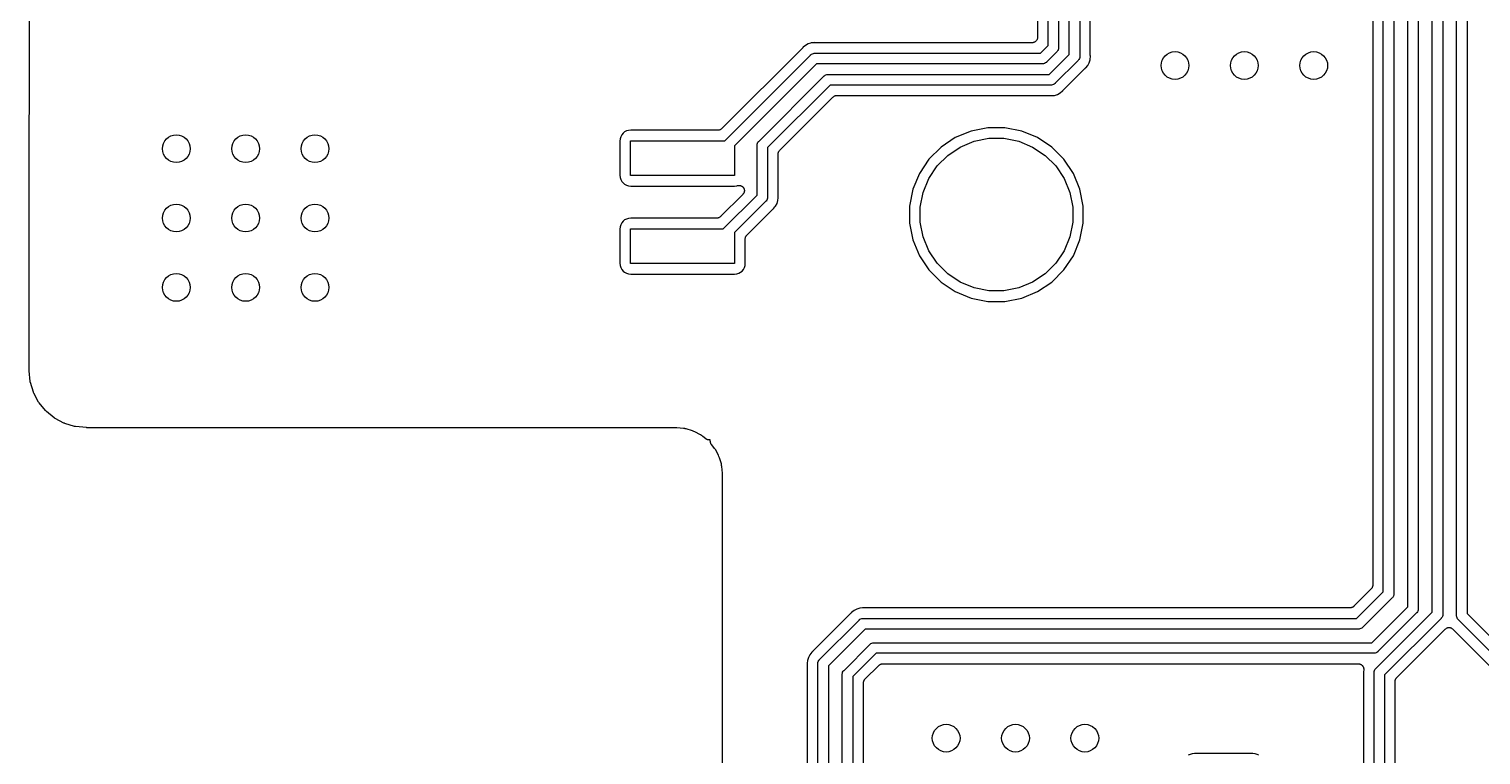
# Model space of a CAD drawing. Extents: x 0.48 to 2.43, y -7.79 to -4.85.
# Drawn here: x 0.479 to 1.304, y -6.517 to -6.105 of the extents above; entities that cross this region are included whole.
import ezdxf

# ---------------------------------------------------------------- set-up
doc = ezdxf.new("R2010")
doc.units = 0
doc.header["$MEASUREMENT"] = 0
doc.layers.add('BLACK', color=7, linetype='CONTINUOUS')

msp = doc.modelspace()

# ---------------------------------------------------------------- linework, layer by layer
at = {"layer": 'BLACK', "linetype": 'CONTINUOUS'}
for p, q in [((1.05183, -5.68194), (1.05183, -6.11005)), ((1.05783, -6.11471), (1.05783, -5.6815)), ((1.06383, -5.6826), (1.06383, -6.11581)), ((1.06983, -6.11968), (1.06983, -5.68912)), ((1.07583, -5.69022), (1.07583, -6.12078)), ((1.08183, -6.12033), (1.08183, -5.86108)), ((1.28976, -6.43828), (1.28976, -5.94908)), ((1.29576, -5.95017), (1.29576, -6.43719)), ((1.27589, -6.43641), (1.27589, -5.99046)), ((1.28189, -5.98936), (1.28189, -6.4375)), ((1.26201, -6.43331), (1.26201, -6.00919)), ((1.26801, -6.0081), (1.26801, -6.4344)), ((1.24214, -6.03262), (1.24214, -6.42106)), ((1.24814, -6.42478), (1.24814, -6.02889)), ((1.25414, -6.0278), (1.25414, -6.42588)), ((0.479425, -6.22047), (0.479626, -6.0687)), ((0.920173, -6.11453), (0.918802, -6.11565)), ((0.921736, -6.11369), (0.920173, -6.11453)), ((0.923029, -6.1133), (0.921736, -6.11369)), ((0.923433, -6.11318), (0.923029, -6.1133)), ((0.924898, -6.11303), (0.923433, -6.11318)), ((0.924902, -6.11303), (0.924898, -6.11303)), ((0.925197, -6.113), (0.924902, -6.11303)), ((0.925492, -6.11303), (0.925197, -6.113)), ((0.925618, -6.11303), (0.925492, -6.11303)), ((0.925744, -6.11305), (0.925618, -6.11303)), ((0.925786, -6.11305), (0.925744, -6.11305)), ((1.04883, -6.11305), (0.925786, -6.11305)), ((1.04912, -6.11302), (1.04883, -6.11305)), ((1.0494, -6.11299), (1.04912, -6.11302)), ((1.04941, -6.11299), (1.0494, -6.11299)), ((1.04942, -6.11299), (1.04941, -6.11299)), ((1.04969, -6.11291), (1.04942, -6.11299)), ((1.04996, -6.11283), (1.04969, -6.11291)), ((1.04997, -6.11282), (1.04996, -6.11283)), ((1.04998, -6.11282), (1.04997, -6.11282)), ((1.05023, -6.11269), (1.04998, -6.11282)), ((1.05048, -6.11256), (1.05023, -6.11269)), ((1.05049, -6.11255), (1.05048, -6.11255)), ((1.05048, -6.11255), (1.05048, -6.11256)), ((1.05071, -6.11237), (1.05049, -6.11255)), ((1.05093, -6.11219), (1.05071, -6.11237)), ((1.05094, -6.11218), (1.05093, -6.11219)), ((1.05095, -6.11218), (1.05094, -6.11218)), ((1.05113, -6.11196), (1.05095, -6.11218)), ((1.05131, -6.11174), (1.05113, -6.11196)), ((1.05132, -6.11172), (1.05131, -6.11173)), ((1.05131, -6.11173), (1.05131, -6.11174)), ((1.05146, -6.11148), (1.05132, -6.11172)), ((1.05159, -6.11123), (1.05146, -6.11148)), ((1.0516, -6.11121), (1.05159, -6.11122)), ((1.05159, -6.11122), (1.05159, -6.11123)), ((1.05168, -6.11094), (1.0516, -6.11121)), ((1.05177, -6.11067), (1.05168, -6.11094)), ((1.0518, -6.11037), (1.05177, -6.11065)), ((1.05177, -6.11065), (1.05177, -6.11066)), ((1.05177, -6.11066), (1.05177, -6.11067)), ((1.05183, -6.11009), (1.0518, -6.11037)), ((1.05183, -6.11005), (1.05183, -6.11007)), ((1.05183, -6.11007), (1.05183, -6.11007)), ((1.05183, -6.11007), (1.05183, -6.11007)), ((1.05183, -6.11007), (1.05183, -6.11009)), ((1.0535, -6.11905), (1.05783, -6.11471)), ((0.918416, -6.1161), (0.872738, -6.16178)), ((0.874301, -6.1687), (0.922971, -6.12003)), ((0.918496, -6.116), (0.918416, -6.1161)), ((0.918587, -6.11591), (0.918496, -6.116)), ((0.918614, -6.11588), (0.918587, -6.11591)), ((0.918802, -6.11565), (0.918614, -6.11588)), ((0.922971, -6.12003), (0.923065, -6.11992)), ((0.923065, -6.11992), (0.923313, -6.11971)), ((0.923313, -6.11971), (0.923522, -6.11954)), ((0.923522, -6.11954), (0.924043, -6.11926)), ((0.924043, -6.11926), (0.924609, -6.11909)), ((0.924043, -6.11926), (0.924043, -6.11926)), ((0.924609, -6.11909), (0.92505, -6.11905)), ((0.92505, -6.11905), (0.925197, -6.11903)), ((0.92505, -6.11905), (0.92505, -6.11905)), ((0.925197, -6.11903), (0.925344, -6.11905)), ((0.925344, -6.11905), (1.0535, -6.11905)), ((1.06285, -6.11818), (1.05696, -6.12406)), ((1.05847, -6.13105), (1.06983, -6.11968)), ((1.07485, -6.12315), (1.06194, -6.13606)), ((1.06297, -6.11808), (1.06285, -6.11818)), ((1.06327, -6.11771), (1.06297, -6.11808)), ((1.06334, -6.11763), (1.06327, -6.11771)), ((1.06362, -6.11711), (1.06334, -6.11763)), ((1.06379, -6.11654), (1.06362, -6.11711)), ((1.06362, -6.11711), (1.06362, -6.11711)), ((1.06383, -6.1161), (1.06379, -6.11654)), ((1.06383, -6.11581), (1.06385, -6.11595)), ((1.06385, -6.11595), (1.06383, -6.1161)), ((1.06383, -6.1161), (1.06383, -6.1161)), ((1.07497, -6.12305), (1.07485, -6.12315)), ((1.0752, -6.12277), (1.07497, -6.12305)), ((1.07534, -6.1226), (1.0752, -6.12277)), ((1.07562, -6.12208), (1.07534, -6.1226)), ((1.07579, -6.12151), (1.07562, -6.12208)), ((1.07562, -6.12208), (1.07562, -6.12208)), ((1.07583, -6.12107), (1.07579, -6.12151)), ((1.07583, -6.12078), (1.07585, -6.12092)), ((1.07585, -6.12092), (1.07583, -6.12107)), ((1.07583, -6.12107), (1.07583, -6.12107)), ((1.08119, -6.12438), (1.0817, -6.12269)), ((1.0817, -6.12269), (1.08178, -6.12193)), ((1.08178, -6.12193), (1.08185, -6.12122)), ((1.08178, -6.12193), (1.08178, -6.12193)), ((1.08185, -6.12046), (1.08183, -6.12033)), ((1.08185, -6.12059), (1.08185, -6.12046)), ((1.08185, -6.12063), (1.08185, -6.12059)), ((1.08188, -6.12092), (1.08185, -6.12063)), ((1.08185, -6.12122), (1.08188, -6.12092)), ((1.08185, -6.12122), (1.08185, -6.12122)), ((0.926439, -6.12505), (0.879921, -6.17157)), ((1.05459, -6.12505), (0.926439, -6.12505)), ((0.930864, -6.13182), (0.931207, -6.13154)), ((0.931207, -6.13154), (0.931322, -6.13148)), ((0.931322, -6.13148), (0.931728, -6.13126)), ((0.931728, -6.13126), (0.932293, -6.13109)), ((0.932293, -6.13109), (0.932734, -6.13105)), ((0.932734, -6.13105), (0.932735, -6.13105)), ((0.932735, -6.13105), (0.932882, -6.13103)), ((0.932882, -6.13103), (0.933029, -6.13105)), ((0.933029, -6.13105), (1.05847, -6.13105)), ((1.05474, -6.12506), (1.05459, -6.12505)), ((1.05489, -6.12505), (1.05474, -6.12506)), ((1.05533, -6.125), (1.05489, -6.12505)), ((1.05489, -6.12505), (1.05489, -6.12505)), ((1.05589, -6.12483), (1.05533, -6.125)), ((1.05641, -6.12455), (1.05589, -6.12483)), ((1.05687, -6.12418), (1.05641, -6.12455)), ((1.05696, -6.12406), (1.05687, -6.12418)), ((1.06649, -6.13999), (1.07878, -6.1277)), ((1.07878, -6.1277), (1.07881, -6.12767)), ((1.07881, -6.12767), (1.07891, -6.1276)), ((1.07891, -6.1276), (1.079, -6.12751)), ((1.079, -6.12751), (1.07923, -6.12732)), ((1.07923, -6.12732), (1.08035, -6.12595)), ((1.08035, -6.12595), (1.08119, -6.12438)), ((0.893652, -6.16903), (0.930656, -6.13203)), ((0.934124, -6.13705), (0.898669, -6.1725)), ((0.930656, -6.13203), (0.93075, -6.13192)), ((0.93075, -6.13192), (0.930864, -6.13182)), ((0.930864, -6.13182), (0.930864, -6.13182)), ((1.05956, -6.13705), (0.934124, -6.13705)), ((1.05971, -6.13706), (1.05956, -6.13705)), ((1.05986, -6.13705), (1.05971, -6.13706)), ((1.0603, -6.137), (1.05986, -6.13705)), ((1.05986, -6.13705), (1.05986, -6.13705)), ((1.06086, -6.13683), (1.0603, -6.137)), ((1.06138, -6.13655), (1.06086, -6.13683)), ((1.06184, -6.13618), (1.06138, -6.13655)), ((1.06194, -6.13606), (1.06184, -6.13618)), ((0.905548, -6.17411), (0.935731, -6.14393)), ((0.935731, -6.14393), (0.935738, -6.14392)), ((0.935738, -6.14392), (0.935738, -6.14392)), ((0.935738, -6.14392), (0.935739, -6.14392)), ((0.935739, -6.14392), (0.935761, -6.1439)), ((0.935761, -6.1439), (0.93598, -6.14372)), ((0.93598, -6.14372), (0.936192, -6.14355)), ((0.936192, -6.14355), (0.936206, -6.14354)), ((0.936206, -6.14354), (0.936218, -6.14353)), ((0.936218, -6.14353), (0.936465, -6.1434)), ((0.936465, -6.1434), (0.936709, -6.14327)), ((0.936709, -6.14327), (0.936724, -6.14327)), ((0.936724, -6.14327), (0.936738, -6.14326)), ((0.936738, -6.14326), (0.937003, -6.14319)), ((0.937003, -6.14319), (0.937269, -6.1431)), ((0.937269, -6.1431), (0.937285, -6.1431)), ((0.937285, -6.1431), (0.9373, -6.1431)), ((0.9373, -6.1431), (0.937575, -6.14307)), ((0.937575, -6.14307), (0.937852, -6.14305)), ((0.937852, -6.14305), (1.05912, -6.14305)), ((1.05912, -6.14305), (1.05916, -6.14305)), ((1.05916, -6.14305), (1.05929, -6.14306)), ((1.05929, -6.14306), (1.05942, -6.14306)), ((1.05942, -6.14306), (1.05971, -6.14309)), ((1.05971, -6.14309), (1.06001, -6.14306)), ((1.06001, -6.14306), (1.06147, -6.14292)), ((1.06001, -6.14306), (1.06001, -6.14306)), ((1.06147, -6.14292), (1.06317, -6.1424)), ((1.06317, -6.1424), (1.06473, -6.14157)), ((1.06473, -6.14157), (1.0661, -6.14044)), ((1.0661, -6.14044), (1.06629, -6.14021)), ((1.06629, -6.14021), (1.06632, -6.14018)), ((1.06632, -6.14018), (1.06641, -6.14009)), ((1.06641, -6.14009), (1.06649, -6.13999)), ((0.816603, -6.16444), (0.815853, -6.16535)), ((0.817517, -6.16369), (0.816603, -6.16444)), ((0.818559, -6.16313), (0.817517, -6.16369)), ((0.81969, -6.16279), (0.818559, -6.16313)), ((0.821014, -6.16266), (0.81969, -6.16279)), ((0.870616, -6.16266), (0.821014, -6.16266)), ((0.870891, -6.16263), (0.870616, -6.16266)), ((0.871168, -6.16261), (0.870891, -6.16263)), ((0.871183, -6.1626), (0.871168, -6.16261)), ((0.871199, -6.1626), (0.871183, -6.1626)), ((0.871465, -6.16252), (0.871199, -6.1626)), ((0.87173, -6.16244), (0.871465, -6.16252)), ((0.871744, -6.16244), (0.87173, -6.16244)), ((0.87176, -6.16243), (0.871744, -6.16244)), ((0.872004, -6.1623), (0.87176, -6.16243)), ((0.87225, -6.16217), (0.872004, -6.1623)), ((0.872263, -6.16216), (0.87225, -6.16217)), ((0.872276, -6.16216), (0.872263, -6.16216)), ((0.87249, -6.16198), (0.872276, -6.16216)), ((0.872708, -6.16181), (0.87249, -6.16198)), ((0.87273, -6.16179), (0.872708, -6.16181)), ((0.872738, -6.16178), (0.87273, -6.16179)), ((0.87273, -6.16179), (0.87273, -6.16179)), ((0.87273, -6.16179), (0.87273, -6.16179)), ((1.01416, -6.16322), (1.00519, -6.16693)), ((1.02369, -6.16132), (1.01416, -6.16322)), ((1.0334, -6.16132), (1.02369, -6.16132)), ((1.04293, -6.16322), (1.0334, -6.16132)), ((1.0519, -6.16693), (1.04293, -6.16322)), ((0.814953, -6.16752), (0.814823, -6.16885)), ((0.814823, -6.16885), (0.814823, -6.18824)), ((0.815296, -6.16639), (0.814953, -6.16752)), ((0.815853, -6.16535), (0.815296, -6.16639)), ((0.820866, -6.18839), (0.820866, -6.1687)), ((0.820866, -6.1687), (0.874301, -6.1687)), ((0.879921, -6.17157), (0.879921, -6.18839)), ((0.892655, -6.17126), (0.892674, -6.17106)), ((0.892669, -6.17141), (0.892655, -6.17126)), ((0.892669, -6.19954), (0.892669, -6.17141)), ((0.892674, -6.17106), (0.892713, -6.17067)), ((0.892713, -6.17067), (0.892884, -6.17011)), ((0.892884, -6.17011), (0.893163, -6.16959)), ((0.893163, -6.16959), (0.893538, -6.16913)), ((0.893538, -6.16913), (0.893652, -6.16903)), ((0.898669, -6.1725), (0.898669, -6.20064)), ((0.997112, -6.17233), (0.990244, -6.1792)), ((1.00519, -6.16693), (0.997112, -6.17233)), ((1.00094, -6.17699), (1.00803, -6.17225)), ((1.00803, -6.17225), (1.01591, -6.16899)), ((1.01591, -6.16899), (1.02428, -6.16732)), ((1.02428, -6.16732), (1.03281, -6.16732)), ((1.03281, -6.16732), (1.04118, -6.16899)), ((1.04118, -6.16899), (1.04906, -6.17225)), ((1.04906, -6.17225), (1.05615, -6.17699)), ((1.05997, -6.17233), (1.0519, -6.16693)), ((1.06684, -6.1792), (1.05997, -6.17233)), ((0.904669, -6.17622), (0.90467, -6.17619)), ((0.904669, -6.17623), (0.904669, -6.17622)), ((0.904669, -6.17622), (0.904669, -6.17622)), ((0.904669, -6.17622), (0.904669, -6.17622)), ((0.904669, -6.2002), (0.904669, -6.17623)), ((0.90467, -6.17619), (0.904701, -6.17591)), ((0.904701, -6.17591), (0.904728, -6.17564)), ((0.904728, -6.17564), (0.904733, -6.17562)), ((0.904733, -6.17562), (0.904735, -6.17561)), ((0.904735, -6.17561), (0.904818, -6.17534)), ((0.904818, -6.17534), (0.9049, -6.17508)), ((0.9049, -6.17508), (0.904907, -6.17506)), ((0.904907, -6.17506), (0.904912, -6.17505)), ((0.904912, -6.17505), (0.905045, -6.17481)), ((0.905045, -6.17481), (0.905176, -6.17456)), ((0.905176, -6.17456), (0.905186, -6.17455)), ((0.905186, -6.17455), (0.905194, -6.17454)), ((0.905194, -6.17454), (0.905371, -6.17432)), ((0.905371, -6.17432), (0.905548, -6.17411)), ((0.990244, -6.1792), (0.984848, -6.18727)), ((0.994905, -6.18302), (1.00094, -6.17699)), ((1.05615, -6.17699), (1.06218, -6.18302)), ((1.07224, -6.18727), (1.06684, -6.1792)), ((0.814823, -6.18824), (0.814953, -6.18956)), ((0.879921, -6.18839), (0.820866, -6.18839)), ((0.984848, -6.18727), (0.981131, -6.19625)), ((0.990165, -6.19012), (0.994905, -6.18302)), ((1.06218, -6.18302), (1.06692, -6.19012)), ((1.07596, -6.19625), (1.07224, -6.18727)), ((0.814953, -6.18956), (0.815296, -6.19069)), ((0.815296, -6.19069), (0.815853, -6.19174)), ((0.815853, -6.19174), (0.816603, -6.19265)), ((0.816603, -6.19265), (0.817517, -6.1934)), ((0.817517, -6.1934), (0.818559, -6.19396)), ((0.818559, -6.19396), (0.81969, -6.1943)), ((0.81969, -6.1943), (0.821014, -6.19443)), ((0.821014, -6.19443), (0.879774, -6.19443)), ((0.879774, -6.19443), (0.881097, -6.1943)), ((0.881097, -6.1943), (0.881597, -6.19415)), ((0.881597, -6.19415), (0.881637, -6.19414)), ((0.881637, -6.19414), (0.881778, -6.19411)), ((0.881778, -6.19411), (0.881916, -6.19407)), ((0.881916, -6.19407), (0.882065, -6.19406)), ((0.882065, -6.19406), (0.882213, -6.19403)), ((0.882213, -6.19403), (0.882356, -6.19403)), ((0.882356, -6.19403), (0.882499, -6.19402)), ((0.882499, -6.19402), (0.882648, -6.19403)), ((0.882648, -6.19403), (0.882798, -6.19404)), ((0.882798, -6.19404), (0.882939, -6.19407)), ((0.882939, -6.19407), (0.883081, -6.19408)), ((0.883081, -6.19408), (0.883224, -6.19413)), ((0.883224, -6.19413), (0.883371, -6.19416)), ((0.883371, -6.19416), (0.883503, -6.19421)), ((0.883503, -6.19421), (0.88364, -6.19426)), ((0.88364, -6.19426), (0.883771, -6.19433)), ((0.883771, -6.19433), (0.88391, -6.19439)), ((0.88391, -6.19439), (0.884028, -6.19447)), ((0.884028, -6.19447), (0.884154, -6.19454)), ((0.884154, -6.19454), (0.884269, -6.19463)), ((0.884269, -6.19463), (0.884393, -6.19472)), ((0.884393, -6.19472), (0.884494, -6.19482)), ((0.884494, -6.19482), (0.884604, -6.19491)), ((0.884604, -6.19491), (0.884698, -6.19503)), ((0.884698, -6.19503), (0.884803, -6.19514)), ((0.884803, -6.19514), (0.884882, -6.19526)), ((0.884882, -6.19526), (0.884972, -6.19537)), ((0.884972, -6.19537), (0.885043, -6.1955)), ((0.885043, -6.1955), (0.885125, -6.19562)), ((0.885125, -6.19562), (0.885178, -6.19576)), ((0.885178, -6.19576), (0.885245, -6.19588)), ((0.885245, -6.19588), (0.885288, -6.19603)), ((0.885288, -6.19603), (0.885345, -6.19617)), ((0.885345, -6.19617), (0.885372, -6.19631)), ((0.885372, -6.19631), (0.885413, -6.19645)), ((0.885423, -6.19747), (0.885409, -6.19761)), ((0.885413, -6.19645), (0.885427, -6.19659)), ((0.885452, -6.19733), (0.885423, -6.19747)), ((0.885427, -6.19659), (0.885455, -6.19674)), ((0.885453, -6.19718), (0.885452, -6.19733)), ((0.885468, -6.19703), (0.885453, -6.19718)), ((0.885455, -6.19674), (0.885454, -6.19689)), ((0.885454, -6.19689), (0.885468, -6.19703)), ((0.981131, -6.19625), (0.979236, -6.20577)), ((0.986901, -6.198), (0.990165, -6.19012)), ((1.06692, -6.19012), (1.07019, -6.198)), ((1.07785, -6.20577), (1.07596, -6.19625)), ((0.884589, -6.19914), (0.87195, -6.21178)), ((0.873513, -6.2187), (0.892669, -6.19954)), ((0.897686, -6.20301), (0.879921, -6.22078)), ((0.88468, -6.19903), (0.884589, -6.19914)), ((0.884782, -6.19893), (0.88468, -6.19903)), ((0.884866, -6.1988), (0.884782, -6.19893)), ((0.884961, -6.19869), (0.884866, -6.1988)), ((0.885029, -6.19856), (0.884961, -6.19869)), ((0.885109, -6.19844), (0.885029, -6.19856)), ((0.885166, -6.1983), (0.885109, -6.19844)), ((0.885237, -6.19817), (0.885166, -6.1983)), ((0.885279, -6.19803), (0.885237, -6.19817)), ((0.885335, -6.1979), (0.885279, -6.19803)), ((0.885365, -6.19775), (0.885335, -6.1979)), ((0.885409, -6.19761), (0.885365, -6.19775)), ((0.897801, -6.20292), (0.897686, -6.20301)), ((0.898176, -6.20246), (0.897801, -6.20292)), ((0.898454, -6.20194), (0.898176, -6.20246)), ((0.898626, -6.20138), (0.898454, -6.20194)), ((0.898669, -6.20093), (0.898626, -6.20138)), ((0.898669, -6.20064), (0.898684, -6.20079)), ((0.898684, -6.20079), (0.898669, -6.20093)), ((0.902831, -6.20625), (0.903189, -6.20581)), ((0.903189, -6.20581), (0.904024, -6.20425)), ((0.904024, -6.20425), (0.904539, -6.20255)), ((0.904539, -6.20255), (0.904684, -6.20108)), ((0.904682, -6.20032), (0.904669, -6.2002)), ((0.90468, -6.20045), (0.904682, -6.20032)), ((0.904684, -6.20049), (0.90468, -6.20045)), ((0.904713, -6.20079), (0.904684, -6.20049)), ((0.904684, -6.20108), (0.904713, -6.20079)), ((0.904684, -6.20108), (0.904684, -6.20108)), ((0.979236, -6.20577), (0.979236, -6.21549)), ((0.985236, -6.20636), (0.986901, -6.198)), ((1.07019, -6.198), (1.07185, -6.20636)), ((1.07785, -6.21549), (1.07785, -6.20577)), ((0.817517, -6.21369), (0.816603, -6.21444)), ((0.818559, -6.21313), (0.817517, -6.21369)), ((0.81969, -6.21279), (0.818559, -6.21313)), ((0.821014, -6.21266), (0.81969, -6.21279)), ((0.869829, -6.21266), (0.821014, -6.21266)), ((0.870104, -6.21263), (0.869829, -6.21266)), ((0.870381, -6.21261), (0.870104, -6.21263)), ((0.870396, -6.2126), (0.870381, -6.21261)), ((0.870412, -6.2126), (0.870396, -6.2126)), ((0.870677, -6.21252), (0.870412, -6.2126)), ((0.870943, -6.21244), (0.870677, -6.21252)), ((0.870957, -6.21244), (0.870943, -6.21244)), ((0.870972, -6.21243), (0.870957, -6.21244)), ((0.871216, -6.2123), (0.870972, -6.21243)), ((0.871463, -6.21217), (0.871216, -6.2123)), ((0.871475, -6.21216), (0.871463, -6.21217)), ((0.871489, -6.21216), (0.871475, -6.21216)), ((0.871702, -6.21198), (0.871489, -6.21216)), ((0.87192, -6.21181), (0.871702, -6.21198)), ((0.871942, -6.21179), (0.87192, -6.21181)), ((0.871943, -6.21179), (0.871942, -6.21179)), ((0.87195, -6.21178), (0.871943, -6.21179)), ((0.871943, -6.21179), (0.871943, -6.21179)), ((0.886844, -6.22234), (0.901617, -6.20757)), ((0.901617, -6.20757), (0.901647, -6.20754)), ((0.901647, -6.20754), (0.901746, -6.20746)), ((0.901746, -6.20746), (0.901835, -6.20737)), ((0.901835, -6.20737), (0.902064, -6.20718)), ((0.902064, -6.20718), (0.902252, -6.20695)), ((0.902252, -6.20695), (0.902254, -6.20695)), ((0.902254, -6.20695), (0.90283, -6.20625)), ((0.90283, -6.20625), (0.902831, -6.20625)), ((0.985236, -6.2149), (0.985236, -6.20636)), ((1.07185, -6.20636), (1.07185, -6.2149)), ((0.479425, -6.29896), (0.479425, -6.22047)), ((0.479425, -6.22047), (0.479425, -6.22047)), ((0.479425, -6.22047), (0.479425, -6.22047)), ((0.814953, -6.21752), (0.814823, -6.21885)), ((0.814823, -6.21885), (0.814823, -6.23824)), ((0.815296, -6.21639), (0.814953, -6.21752)), ((0.815853, -6.21535), (0.815296, -6.21639)), ((0.816603, -6.21444), (0.815853, -6.21535)), ((0.820866, -6.23839), (0.820866, -6.2187)), ((0.820866, -6.2187), (0.873513, -6.2187)), ((0.879921, -6.22078), (0.879921, -6.23839)), ((0.979236, -6.21549), (0.981131, -6.22501)), ((0.986901, -6.22326), (0.985236, -6.2149)), ((1.07185, -6.2149), (1.07019, -6.22326)), ((1.07596, -6.22501), (1.07785, -6.21549)), ((0.885965, -6.22442), (0.885996, -6.22414)), ((0.885965, -6.22445), (0.885965, -6.22442)), ((0.885965, -6.22446), (0.885965, -6.22445)), ((0.885965, -6.22445), (0.885965, -6.22445)), ((0.885965, -6.22445), (0.885965, -6.22445)), ((0.885965, -6.23824), (0.885965, -6.22446)), ((0.885996, -6.22414), (0.886024, -6.22387)), ((0.886024, -6.22387), (0.886029, -6.22385)), ((0.886029, -6.22385), (0.88603, -6.22384)), ((0.88603, -6.22384), (0.886114, -6.22358)), ((0.886114, -6.22358), (0.886195, -6.22331)), ((0.886195, -6.22331), (0.886203, -6.2233)), ((0.886203, -6.2233), (0.886207, -6.22328)), ((0.886207, -6.22328), (0.88634, -6.22304)), ((0.88634, -6.22304), (0.886472, -6.22279)), ((0.886472, -6.22279), (0.886482, -6.22278)), ((0.886482, -6.22278), (0.886489, -6.22277)), ((0.886489, -6.22277), (0.886667, -6.22256)), ((0.886667, -6.22256), (0.886844, -6.22234)), ((0.981131, -6.22501), (0.984848, -6.23399)), ((0.990165, -6.23114), (0.986901, -6.22326)), ((1.07019, -6.22326), (1.06692, -6.23114)), ((1.07224, -6.23399), (1.07596, -6.22501)), ((0.814823, -6.23824), (0.814953, -6.23956)), ((0.879921, -6.23839), (0.820866, -6.23839)), ((0.885834, -6.23956), (0.885965, -6.23824)), ((0.984848, -6.23399), (0.990244, -6.24206)), ((0.994905, -6.23824), (0.990165, -6.23114)), ((1.00094, -6.24427), (0.994905, -6.23824)), ((1.06218, -6.23824), (1.05615, -6.24427)), ((1.06692, -6.23114), (1.06218, -6.23824)), ((1.06684, -6.24206), (1.07224, -6.23399)), ((0.814953, -6.23956), (0.815296, -6.24069)), ((0.815296, -6.24069), (0.815853, -6.24174)), ((0.815853, -6.24174), (0.816603, -6.24265)), ((0.816603, -6.24265), (0.817517, -6.2434)), ((0.817517, -6.2434), (0.818559, -6.24396)), ((0.818559, -6.24396), (0.81969, -6.2443)), ((0.81969, -6.2443), (0.821014, -6.24443)), ((0.821014, -6.24443), (0.879774, -6.24443)), ((0.879774, -6.24443), (0.881098, -6.2443)), ((0.881098, -6.2443), (0.882229, -6.24396)), ((0.882229, -6.24396), (0.883271, -6.2434)), ((0.883271, -6.2434), (0.884184, -6.24265)), ((0.884184, -6.24265), (0.884934, -6.24174)), ((0.884934, -6.24174), (0.885491, -6.24069)), ((0.885491, -6.24069), (0.885834, -6.23956)), ((0.990244, -6.24206), (0.997112, -6.24893)), ((1.00803, -6.24901), (1.00094, -6.24427)), ((1.05615, -6.24427), (1.04906, -6.24901)), ((1.05997, -6.24893), (1.06684, -6.24206)), ((0.997112, -6.24893), (1.00519, -6.25433)), ((1.00519, -6.25433), (1.01416, -6.25804)), ((1.01591, -6.25227), (1.00803, -6.24901)), ((1.02428, -6.25394), (1.01591, -6.25227)), ((1.03281, -6.25394), (1.02428, -6.25394)), ((1.04118, -6.25227), (1.03281, -6.25394)), ((1.04906, -6.24901), (1.04118, -6.25227)), ((1.04293, -6.25804), (1.0519, -6.25433)), ((1.0519, -6.25433), (1.05997, -6.24893)), ((1.01416, -6.25804), (1.02369, -6.25994)), ((1.02369, -6.25994), (1.0334, -6.25994)), ((1.0334, -6.25994), (1.04293, -6.25804)), ((0.479438, -6.29909), (0.479425, -6.29896)), ((0.479438, -6.29923), (0.479438, -6.29909)), ((0.479442, -6.29927), (0.479438, -6.29923)), ((0.480089, -6.30543), (0.479442, -6.29927)), ((0.480143, -6.30569), (0.480089, -6.30543)), ((0.480194, -6.30596), (0.480143, -6.30569)), ((0.480206, -6.306), (0.480194, -6.30596)), ((0.4819, -6.31147), (0.480206, -6.306)), ((0.482005, -6.31172), (0.4819, -6.31147)), ((0.482107, -6.31197), (0.482005, -6.31172)), ((0.482127, -6.31201), (0.482107, -6.31197)), ((0.48485, -6.31705), (0.482127, -6.31201)), ((0.485002, -6.31727), (0.48485, -6.31705)), ((0.485151, -6.3175), (0.485002, -6.31727)), ((0.485177, -6.31753), (0.485151, -6.3175)), ((0.488827, -6.32194), (0.485177, -6.31753)), ((0.489019, -6.32213), (0.488827, -6.32194)), ((0.48921, -6.32233), (0.489019, -6.32213)), ((0.489242, -6.32235), (0.48921, -6.32233)), ((0.49368, -6.32597), (0.489242, -6.32235)), ((0.493905, -6.32612), (0.49368, -6.32597)), ((0.49413, -6.32628), (0.493905, -6.32612)), ((0.494167, -6.3263), (0.49413, -6.32628)), ((0.499223, -6.32899), (0.494167, -6.3263)), ((0.494167, -6.3263), (0.494167, -6.3263)), ((0.499474, -6.32909), (0.499223, -6.32899)), ((0.499724, -6.3292), (0.499474, -6.32909)), ((0.499764, -6.32921), (0.499724, -6.3292)), ((0.505245, -6.33086), (0.499764, -6.32921)), ((0.505512, -6.33092), (0.505245, -6.33086)), ((0.505778, -6.33097), (0.505512, -6.33092)), ((0.505819, -6.33098), (0.505778, -6.33097)), ((0.50582, -6.33098), (0.505819, -6.33098)), ((0.512007, -6.33158), (0.50582, -6.33098)), ((0.50582, -6.33098), (0.50582, -6.33098)), ((0.512132, -6.33158), (0.512007, -6.33158)), ((0.512258, -6.3316), (0.512132, -6.33158)), ((0.512299, -6.3316), (0.512258, -6.3316)), ((0.8468, -6.3316), (0.512299, -6.3316)), ((0.847137, -6.33163), (0.8468, -6.3316)), ((0.847138, -6.33163), (0.847137, -6.33163)), ((0.847137, -6.33163), (0.847137, -6.33163)), ((0.850924, -6.332), (0.847138, -6.33163)), ((0.851653, -6.33216), (0.850924, -6.332)), ((0.851654, -6.33216), (0.851653, -6.33216)), ((0.851695, -6.33217), (0.851654, -6.33216)), ((0.852439, -6.33231), (0.851695, -6.33217)), ((0.855941, -6.33337), (0.852439, -6.33231)), ((0.856627, -6.33366), (0.855941, -6.33337)), ((0.856665, -6.33368), (0.856627, -6.33366)), ((0.856627, -6.33366), (0.856627, -6.33366)), ((0.857367, -6.33397), (0.856665, -6.33368)), ((0.860596, -6.33569), (0.857367, -6.33397)), ((0.861211, -6.33611), (0.860596, -6.33569)), ((0.861246, -6.33613), (0.861211, -6.33611)), ((0.861211, -6.33611), (0.861211, -6.33611)), ((0.861878, -6.33655), (0.861246, -6.33613)), ((0.86354, -6.33791), (0.861878, -6.33655)), ((0.863645, -6.33798), (0.86354, -6.33791)), ((0.863741, -6.33806), (0.863645, -6.33798)), ((0.863888, -6.33814), (0.863741, -6.33806)), ((0.864028, -6.33823), (0.863888, -6.33814)), ((0.864144, -6.33828), (0.864028, -6.33823)), ((0.864255, -6.33834), (0.864144, -6.33828)), ((0.864414, -6.33839), (0.864255, -6.33834)), ((0.864569, -6.33845), (0.864414, -6.33839)), ((0.864692, -6.33848), (0.864569, -6.33845)), ((0.864813, -6.33852), (0.864692, -6.33848)), ((0.864979, -6.33854), (0.864813, -6.33852)), ((0.865144, -6.33857), (0.864979, -6.33854)), ((0.865269, -6.33857), (0.865144, -6.33857)), ((0.865394, -6.33858), (0.865269, -6.33857)), ((0.865436, -6.33858), (0.865394, -6.33858)), ((0.865994, -6.33858), (0.865436, -6.33858)), ((0.866129, -6.3386), (0.865994, -6.33858)), ((0.866142, -6.33873), (0.866129, -6.3386)), ((0.866142, -6.33929), (0.866142, -6.33873)), ((0.866155, -6.33943), (0.866142, -6.33929)), ((0.866154, -6.33956), (0.866155, -6.33943)), ((0.866184, -6.33972), (0.866154, -6.33956)), ((0.866199, -6.33987), (0.866184, -6.33972)), ((0.866238, -6.34), (0.866199, -6.33987)), ((0.866264, -6.34014), (0.866238, -6.34)), ((0.866323, -6.34028), (0.866264, -6.34014)), ((0.866368, -6.34043), (0.866323, -6.34028)), ((0.866432, -6.34055), (0.866368, -6.34043)), ((0.866483, -6.34068), (0.866432, -6.34055)), ((0.866569, -6.34081), (0.866483, -6.34068)), ((0.866643, -6.34095), (0.866569, -6.34081)), ((0.866729, -6.34106), (0.866643, -6.34095)), ((0.866804, -6.34117), (0.866729, -6.34106)), ((0.86683, -6.3412), (0.866804, -6.34117)), ((0.868134, -6.34278), (0.86683, -6.3412)), ((0.868543, -6.3434), (0.868134, -6.34278)), ((0.868566, -6.34344), (0.868543, -6.3434)), ((0.868543, -6.3434), (0.868543, -6.3434)), ((0.86899, -6.34407), (0.868566, -6.34344)), ((0.87073, -6.34729), (0.86899, -6.34407)), ((0.871008, -6.34797), (0.87073, -6.34729)), ((0.871009, -6.34798), (0.871008, -6.34797)), ((0.871025, -6.34801), (0.871009, -6.34798)), ((0.871319, -6.34871), (0.871025, -6.34801)), ((0.872401, -6.35221), (0.871319, -6.34871)), ((0.87254, -6.35294), (0.872401, -6.35221)), ((0.872549, -6.35298), (0.87254, -6.35294)), ((0.87254, -6.35294), (0.87254, -6.35294)), ((0.872701, -6.35373), (0.872549, -6.35298)), ((0.873086, -6.35739), (0.872701, -6.35373)), ((0.873096, -6.35749), (0.873086, -6.35739)), ((0.873094, -6.3576), (0.873096, -6.35749)), ((0.873098, -6.35764), (0.873094, -6.3576)), ((0.873126, -6.35792), (0.873098, -6.35764)), ((0.873126, -6.98853), (0.873126, -6.35792)), ((1.24126, -6.42318), (1.2314, -6.43303)), ((1.23301, -6.43991), (1.24814, -6.42478)), ((1.25316, -6.42825), (1.23648, -6.44493)), ((1.24144, -6.42296), (1.24126, -6.42318)), ((1.24161, -6.42275), (1.24144, -6.42296)), ((1.24162, -6.42274), (1.24161, -6.42275)), ((1.24163, -6.42272), (1.24162, -6.42274)), ((1.24176, -6.42248), (1.24163, -6.42272)), ((1.2419, -6.42224), (1.24176, -6.42248)), ((1.24191, -6.42221), (1.2419, -6.42222)), ((1.2419, -6.42222), (1.2419, -6.42224)), ((1.24199, -6.42194), (1.24191, -6.42221)), ((1.24207, -6.42168), (1.24199, -6.42194)), ((1.24208, -6.42165), (1.24207, -6.42166)), ((1.24207, -6.42166), (1.24207, -6.42168)), ((1.24211, -6.42137), (1.24208, -6.42165)), ((1.24214, -6.4211), (1.24211, -6.42137)), ((1.24214, -6.42106), (1.24214, -6.42107)), ((1.24214, -6.42107), (1.24214, -6.42107)), ((1.24214, -6.42107), (1.24214, -6.42107)), ((1.24214, -6.42107), (1.24214, -6.4211)), ((1.25327, -6.42816), (1.25316, -6.42825)), ((1.25351, -6.42787), (1.25327, -6.42816)), ((1.25365, -6.4277), (1.25351, -6.42787)), ((1.25392, -6.42718), (1.25365, -6.4277)), ((1.25398, -6.42699), (1.25392, -6.42718)), ((1.2541, -6.42661), (1.25398, -6.42699)), ((1.25414, -6.42617), (1.2541, -6.42661)), ((1.25414, -6.42588), (1.25415, -6.42603)), ((1.25415, -6.42603), (1.25414, -6.42617)), ((1.25414, -6.42617), (1.25414, -6.42617)), ((0.946361, -6.43652), (0.946173, -6.43675)), ((0.947732, -6.43539), (0.946361, -6.43652)), ((0.949295, -6.43456), (0.947732, -6.43539)), ((0.950992, -6.43404), (0.949295, -6.43456)), ((0.952457, -6.4339), (0.950992, -6.43404)), ((0.952461, -6.4339), (0.952457, -6.4339)), ((0.952756, -6.43387), (0.952461, -6.4339)), ((0.953051, -6.4339), (0.952756, -6.43387)), ((0.953177, -6.4339), (0.953051, -6.4339)), ((0.953303, -6.43391), (0.953177, -6.4339)), ((0.953345, -6.43391), (0.953303, -6.43391)), ((1.22928, -6.43391), (0.953345, -6.43391)), ((1.22956, -6.43389), (1.22928, -6.43391)), ((1.22983, -6.43386), (1.22956, -6.43389)), ((1.22985, -6.43386), (1.22983, -6.43386)), ((1.22986, -6.43386), (1.22985, -6.43386)), ((1.23013, -6.43378), (1.22986, -6.43386)), ((1.2304, -6.4337), (1.23013, -6.43378)), ((1.23041, -6.43369), (1.2304, -6.4337)), ((1.23042, -6.43369), (1.23041, -6.43369)), ((1.23067, -6.43356), (1.23042, -6.43369)), ((1.23092, -6.43343), (1.23067, -6.43356)), ((1.23093, -6.43342), (1.23092, -6.43343)), ((1.23094, -6.43341), (1.23093, -6.43342)), ((1.23115, -6.43324), (1.23094, -6.43341)), ((1.23137, -6.43306), (1.23115, -6.43324)), ((1.2314, -6.43304), (1.23137, -6.43306)), ((1.2314, -6.43303), (1.2314, -6.43304)), ((1.2314, -6.43304), (1.2314, -6.43304)), ((1.2314, -6.43304), (1.2314, -6.43304)), ((1.24163, -6.45369), (1.26201, -6.43331)), ((1.24388, -6.46841), (1.27589, -6.43641)), ((1.26752, -6.43623), (1.26714, -6.43668)), ((1.2678, -6.4357), (1.26752, -6.43623)), ((1.26797, -6.43514), (1.2678, -6.4357)), ((1.26801, -6.4347), (1.26797, -6.43514)), ((1.26801, -6.4344), (1.26803, -6.43455)), ((1.26803, -6.43455), (1.26801, -6.4347)), ((1.26801, -6.4347), (1.26801, -6.4347)), ((0.945975, -6.43697), (0.924218, -6.45872)), ((0.928148, -6.46328), (0.950531, -6.4409)), ((0.946056, -6.43687), (0.945975, -6.43697)), ((0.946146, -6.43678), (0.946056, -6.43687)), ((0.946173, -6.43675), (0.946146, -6.43678)), ((0.950531, -6.4409), (0.950624, -6.44078)), ((0.950624, -6.44078), (0.950918, -6.44054)), ((0.950918, -6.44054), (0.951081, -6.44041)), ((0.951081, -6.44041), (0.951602, -6.44013)), ((0.951602, -6.44013), (0.952168, -6.43996)), ((0.951602, -6.44013), (0.951602, -6.44013)), ((0.952168, -6.43996), (0.952609, -6.43991)), ((0.952609, -6.43991), (0.952756, -6.4399)), ((0.952609, -6.43991), (0.952609, -6.43991)), ((0.952756, -6.4399), (0.952903, -6.43991)), ((0.952903, -6.43991), (1.23301, -6.43991)), ((1.26703, -6.43678), (1.2451, -6.45871)), ((1.2809, -6.43987), (1.2489, -6.47188)), ((1.26714, -6.43668), (1.26703, -6.43678)), ((1.28102, -6.43978), (1.2809, -6.43987)), ((1.28122, -6.43954), (1.28102, -6.43978)), ((1.28139, -6.43932), (1.28122, -6.43954)), ((1.28147, -6.43917), (1.28139, -6.43932)), ((1.28167, -6.4388), (1.28147, -6.43917)), ((1.28184, -6.43824), (1.28167, -6.4388)), ((1.28189, -6.4378), (1.28184, -6.43824)), ((1.28189, -6.4375), (1.2819, -6.43765)), ((1.2819, -6.43765), (1.28189, -6.43779)), ((1.28189, -6.43779), (1.28189, -6.4378)), ((1.28975, -6.43843), (1.28976, -6.43828)), ((1.28976, -6.43858), (1.28975, -6.43843)), ((1.28981, -6.43902), (1.28976, -6.43858)), ((1.28976, -6.43858), (1.28976, -6.43858)), ((1.28998, -6.43958), (1.28981, -6.43902)), ((1.29026, -6.44011), (1.28998, -6.43958)), ((1.29063, -6.44056), (1.29026, -6.44011)), ((1.29074, -6.44066), (1.29063, -6.44056)), ((1.32455, -6.47446), (1.29074, -6.44066)), ((1.29576, -6.43719), (1.32801, -6.46944)), ((0.953999, -6.44591), (0.933165, -6.46675)), ((1.2341, -6.44591), (0.953999, -6.44591)), ((1.23425, -6.44593), (1.2341, -6.44591)), ((1.2344, -6.44591), (1.23425, -6.44593)), ((1.23484, -6.44587), (1.2344, -6.44591)), ((1.2344, -6.44591), (1.2344, -6.44591)), ((1.23541, -6.4457), (1.23484, -6.44587)), ((1.23593, -6.44542), (1.23541, -6.4457)), ((1.23638, -6.44504), (1.23593, -6.44542)), ((1.23648, -6.44493), (1.23638, -6.44504)), ((1.25578, -6.47348), (1.28331, -6.44595)), ((1.28331, -6.44595), (1.28333, -6.44594)), ((1.28333, -6.44594), (1.28334, -6.44592)), ((1.28333, -6.44594), (1.28333, -6.44594)), ((1.28333, -6.44594), (1.28333, -6.44594)), ((1.28334, -6.44592), (1.28356, -6.44575)), ((1.28356, -6.44575), (1.28378, -6.44557)), ((1.28378, -6.44557), (1.28379, -6.44556)), ((1.28379, -6.44556), (1.2838, -6.44556)), ((1.2838, -6.44556), (1.28405, -6.44543)), ((1.28405, -6.44543), (1.2843, -6.4453)), ((1.2843, -6.4453), (1.28431, -6.44529)), ((1.28431, -6.44529), (1.28432, -6.44529)), ((1.28432, -6.44529), (1.28459, -6.44521)), ((1.28459, -6.44521), (1.28486, -6.44513)), ((1.28486, -6.44513), (1.28487, -6.44513)), ((1.28487, -6.44513), (1.28488, -6.44512)), ((1.28488, -6.44512), (1.28516, -6.4451)), ((1.28516, -6.4451), (1.28544, -6.44507)), ((1.28544, -6.44507), (1.28545, -6.44507)), ((1.28545, -6.44507), (1.28546, -6.44507)), ((1.28546, -6.44507), (1.28574, -6.4451)), ((1.28574, -6.4451), (1.28603, -6.44513)), ((1.28603, -6.44513), (1.28604, -6.44514)), ((1.28604, -6.44514), (1.28605, -6.44514)), ((1.28605, -6.44514), (1.28631, -6.44522)), ((1.28631, -6.44522), (1.28659, -6.4453)), ((1.28659, -6.4453), (1.2866, -6.44531)), ((1.2866, -6.44531), (1.28661, -6.44531)), ((1.28661, -6.44531), (1.28685, -6.44544)), ((1.28685, -6.44544), (1.2871, -6.44558)), ((1.2871, -6.44558), (1.28711, -6.44559)), ((1.28711, -6.44559), (1.28712, -6.44559)), ((1.28712, -6.44559), (1.28733, -6.44577)), ((1.28733, -6.44577), (1.28755, -6.44595)), ((1.28755, -6.44595), (1.31999, -6.47839)), ((0.922646, -6.46048), (0.92181, -6.46204)), ((0.923771, -6.45911), (0.922646, -6.46048)), ((0.924, -6.45892), (0.923771, -6.45911)), ((0.924089, -6.45883), (0.924, -6.45892)), ((0.924188, -6.45875), (0.924089, -6.45883)), ((0.924218, -6.45872), (0.924188, -6.45875)), ((0.942023, -6.46937), (0.95672, -6.45468)), ((0.960188, -6.45969), (0.94704, -6.47284)), ((0.95672, -6.45468), (0.956814, -6.45456)), ((0.956814, -6.45456), (0.957271, -6.45419)), ((0.957271, -6.45419), (0.957792, -6.45391)), ((0.957792, -6.45391), (0.958358, -6.45374)), ((0.958358, -6.45374), (0.958799, -6.45369)), ((0.958799, -6.45369), (0.958946, -6.45368)), ((0.958799, -6.45369), (0.958799, -6.45369)), ((0.958946, -6.45368), (0.959093, -6.45369)), ((0.959093, -6.45369), (1.24163, -6.45369)), ((1.24272, -6.45969), (0.960188, -6.45969)), ((1.24287, -6.45971), (1.24272, -6.45969)), ((1.24302, -6.45969), (1.24287, -6.45971)), ((1.24346, -6.45965), (1.24302, -6.45969)), ((1.24302, -6.45969), (1.24302, -6.45969)), ((1.24402, -6.45948), (1.24346, -6.45965)), ((1.24455, -6.4592), (1.24402, -6.45948)), ((1.245, -6.45882), (1.24455, -6.4592)), ((1.2451, -6.45871), (1.245, -6.45882)), ((0.921151, -6.46521), (0.921122, -6.4655)), ((0.921122, -6.4655), (0.921151, -6.4658)), ((0.921296, -6.46374), (0.921151, -6.46521)), ((0.921151, -6.46521), (0.921151, -6.46521)), ((0.921151, -6.4658), (0.921155, -6.46584)), ((0.921155, -6.46584), (0.921153, -6.46597)), ((0.921153, -6.46597), (0.921165, -6.46609)), ((0.921165, -6.46609), (0.921165, -6.71032)), ((0.92181, -6.46204), (0.921296, -6.46374)), ((0.927151, -6.4655), (0.92717, -6.46531)), ((0.927165, -6.46565), (0.927151, -6.4655)), ((0.927165, -6.46836), (0.927165, -6.46565)), ((0.927165, -7.0371), (0.927165, -6.46836)), ((0.92717, -6.46531), (0.927209, -6.46492)), ((0.927209, -6.46492), (0.92738, -6.46435)), ((0.92738, -6.46435), (0.927641, -6.46386)), ((0.927641, -6.46386), (0.927659, -6.46383)), ((0.927659, -6.46383), (0.92781, -6.46365)), ((0.92781, -6.46365), (0.928034, -6.46337)), ((0.928034, -6.46337), (0.928148, -6.46328)), ((0.933165, -6.46675), (0.933165, -7.03819)), ((0.941533, -6.46992), (0.941908, -6.46947)), ((0.941908, -6.46947), (0.942023, -6.46937)), ((0.953919, -6.47445), (0.961795, -6.46657)), ((0.961795, -6.46657), (0.961802, -6.46656)), ((0.961802, -6.46656), (0.961802, -6.46656)), ((0.961802, -6.46656), (0.961803, -6.46656)), ((0.961803, -6.46656), (0.961825, -6.46654)), ((0.961825, -6.46654), (0.962042, -6.46637)), ((0.962042, -6.46637), (0.962256, -6.46619)), ((0.962256, -6.46619), (0.96227, -6.46619)), ((0.96227, -6.46619), (0.962282, -6.46618)), ((0.962282, -6.46618), (0.962527, -6.46605)), ((0.962527, -6.46605), (0.962773, -6.46592)), ((0.962773, -6.46592), (0.962788, -6.46591)), ((0.962788, -6.46591), (0.962802, -6.46591)), ((0.962802, -6.46591), (0.963068, -6.46583)), ((0.963068, -6.46583), (0.963334, -6.46575)), ((0.963334, -6.46575), (0.963349, -6.46575)), ((0.963349, -6.46575), (0.963364, -6.46574)), ((0.963364, -6.46574), (0.963641, -6.46572)), ((0.963641, -6.46572), (0.963916, -6.46569)), ((0.963916, -6.46569), (1.23403, -6.46569)), ((1.23403, -6.46569), (1.23408, -6.46569)), ((1.23408, -6.46569), (1.23421, -6.46571)), ((1.23421, -6.46571), (1.23435, -6.46571)), ((1.23435, -6.46571), (1.2345, -6.46574)), ((1.2345, -6.46574), (1.23466, -6.46576)), ((1.23466, -6.46576), (1.23479, -6.4658)), ((1.23479, -6.4658), (1.23492, -6.46583)), ((1.23492, -6.46583), (1.23507, -6.46589)), ((1.23507, -6.46589), (1.23522, -6.46594)), ((1.23522, -6.46594), (1.23534, -6.466)), ((1.23534, -6.466), (1.23546, -6.46605)), ((1.23546, -6.46605), (1.23559, -6.46614)), ((1.23559, -6.46614), (1.23573, -6.46622)), ((1.23573, -6.46622), (1.23583, -6.46631)), ((1.23583, -6.46631), (1.23595, -6.46638)), ((1.23595, -6.46638), (1.23606, -6.46649)), ((1.23606, -6.46649), (1.23618, -6.46659)), ((1.23618, -6.46659), (1.23626, -6.4667)), ((1.23626, -6.4667), (1.23636, -6.4668)), ((1.23636, -6.4668), (1.23645, -6.46693)), ((1.23645, -6.46693), (1.23654, -6.46705)), ((1.23654, -6.46705), (1.23661, -6.46717)), ((1.23661, -6.46717), (1.23668, -6.46729)), ((1.23668, -6.46729), (1.23674, -6.46743)), ((1.23674, -6.46743), (1.23682, -6.46757)), ((1.23682, -6.46757), (1.23685, -6.4677)), ((1.23685, -6.4677), (1.23691, -6.46783)), ((1.23702, -6.46899), (1.23689, -6.47034)), ((1.23691, -6.46783), (1.23694, -6.46798)), ((1.23694, -6.46798), (1.23698, -6.46813)), ((1.23698, -6.46813), (1.23699, -6.46827)), ((1.23699, -6.46827), (1.23702, -6.4684)), ((1.23702, -6.4684), (1.23702, -6.46856)), ((1.23702, -6.46856), (1.23703, -6.46871)), ((1.23703, -6.46871), (1.23702, -6.46885)), ((1.23702, -6.46885), (1.23702, -6.46899)), ((1.24294, -6.47005), (1.24312, -6.46948)), ((1.24312, -6.46948), (1.2434, -6.46896)), ((1.2434, -6.46896), (1.24377, -6.4685)), ((1.24377, -6.4685), (1.24388, -6.46841)), ((0.941025, -6.4716), (0.941047, -6.47138)), ((0.94104, -6.47175), (0.941025, -6.4716)), ((0.94104, -7.04291), (0.94104, -6.47175)), ((0.941047, -6.47138), (0.941083, -6.47101)), ((0.941083, -6.47101), (0.941255, -6.47045)), ((0.941255, -6.47045), (0.941533, -6.46992)), ((0.94704, -6.47284), (0.94704, -7.044)), ((0.95304, -6.47653), (0.953071, -6.47625)), ((0.95304, -6.47656), (0.95304, -6.47653)), ((0.95304, -6.47656), (0.95304, -6.47656)), ((0.95304, -6.47656), (0.95304, -6.47656)), ((0.95304, -6.47657), (0.95304, -6.47656)), ((0.95304, -6.83352), (0.95304, -6.47657)), ((0.953071, -6.47625), (0.953099, -6.47598)), ((0.953099, -6.47598), (0.953104, -6.47596)), ((0.953104, -6.47596), (0.953105, -6.47595)), ((0.953105, -6.47595), (0.953189, -6.47568)), ((0.953189, -6.47568), (0.95327, -6.47542)), ((0.95327, -6.47542), (0.953278, -6.4754)), ((0.953278, -6.4754), (0.953282, -6.47539)), ((0.953282, -6.47539), (0.953415, -6.47515)), ((0.953415, -6.47515), (0.953547, -6.4749)), ((0.953547, -6.4749), (0.953557, -6.47489)), ((0.953557, -6.47489), (0.953564, -6.47487)), ((0.953564, -6.47487), (0.953742, -6.47466)), ((0.953742, -6.47466), (0.953919, -6.47445)), ((1.23689, -6.47034), (1.23686, -6.47063)), ((1.23686, -6.47063), (1.23689, -6.47093)), ((1.23689, -6.47034), (1.23689, -6.47034)), ((1.23689, -6.47093), (1.23689, -6.47097)), ((1.23689, -6.47097), (1.23689, -6.4711)), ((1.23689, -6.4711), (1.2369, -6.47122)), ((1.2369, -6.47122), (1.2369, -6.78653)), ((1.24289, -6.47063), (1.24291, -6.47044)), ((1.2429, -6.47078), (1.24289, -6.47063)), ((1.2429, -6.79026), (1.2429, -6.47078)), ((1.24291, -6.47044), (1.24294, -6.47005)), ((1.2489, -6.47188), (1.2489, -6.79135)), ((1.2549, -6.47556), (1.25493, -6.47529)), ((1.2549, -6.47559), (1.2549, -6.47556)), ((1.2549, -6.4756), (1.2549, -6.47559)), ((1.2549, -6.47559), (1.2549, -6.47559)), ((1.2549, -6.47559), (1.2549, -6.47559)), ((1.2549, -6.79091), (1.2549, -6.4756)), ((1.25493, -6.47529), (1.25496, -6.47501)), ((1.25496, -6.47501), (1.25497, -6.475)), ((1.25497, -6.47498), (1.25505, -6.47472)), ((1.25497, -6.475), (1.25497, -6.47498)), ((1.25505, -6.47472), (1.25513, -6.47445)), ((1.25513, -6.47445), (1.25514, -6.47444)), ((1.25514, -6.47442), (1.25528, -6.47418)), ((1.25514, -6.47444), (1.25514, -6.47442)), ((1.25528, -6.47418), (1.25541, -6.47394)), ((1.25541, -6.47394), (1.25542, -6.47392)), ((1.25542, -6.47392), (1.25543, -6.47391)), ((1.25543, -6.47391), (1.2556, -6.4737)), ((1.2556, -6.4737), (1.25578, -6.47348)), ((1.13844, -6.51707), (1.1374, -6.51762)), ((1.13957, -6.51672), (1.13844, -6.51707)), ((1.1409, -6.51659), (1.13957, -6.51672)), ((1.17407, -6.51659), (1.1409, -6.51659)), ((1.17539, -6.51672), (1.17407, -6.51659)), ((1.17652, -6.51707), (1.17539, -6.51672)), ((1.17756, -6.51762), (1.17652, -6.51707))]:
    msp.add_line(p, q, dxfattribs=at)
at = {"layer": 'BLACK'}
for centre in [(1.12992, -6.12598), (1.16929, -6.12598), (1.20866, -6.12598), (0.562992, -6.17323), (0.602362, -6.17323), (0.641732, -6.17323), (0.562992, -6.2126), (0.602362, -6.2126), (0.641732, -6.2126), (0.562992, -6.25197), (0.602362, -6.25197), (0.641732, -6.25197), (1, -6.50787), (1.03937, -6.50787), (1.07874, -6.50787)]:
    msp.add_circle(centre, 0.007874, dxfattribs=at)

doc.saveas('drawing.dxf')
